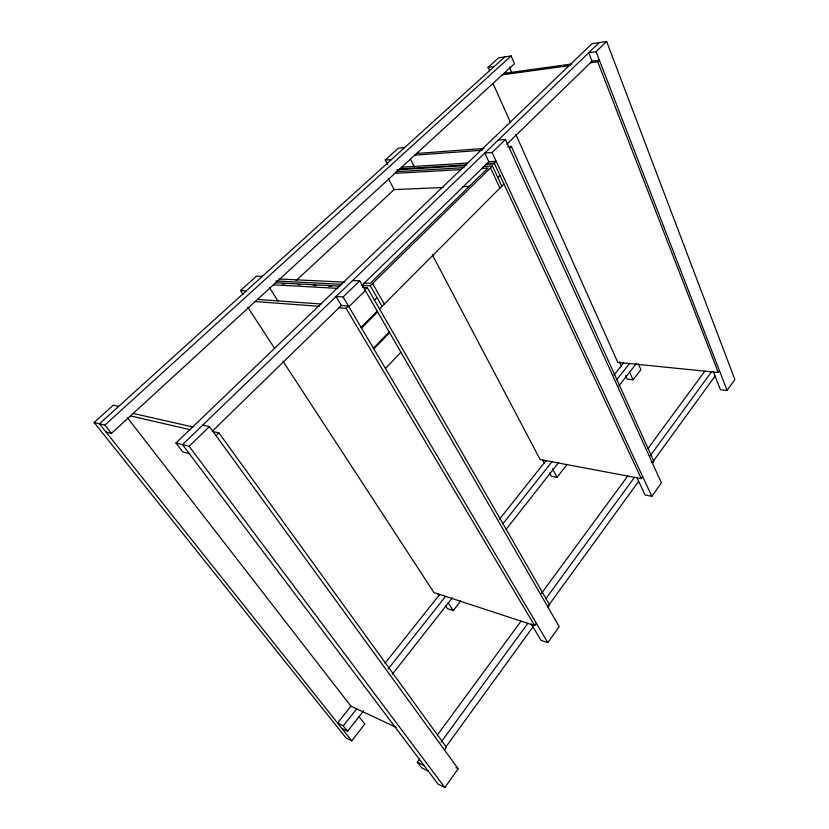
<?xml version="1.0" encoding="UTF-8"?>
<svg xmlns="http://www.w3.org/2000/svg" width="829" height="829" viewBox="0 0 829 829"><rect width="100%" height="100%" fill="white"/><g stroke="black" fill="none" stroke-linecap="round" stroke-linejoin="round"><path stroke-width="1.24" d="M599.284 42.559L182.504 444.613L438.095 784.172L444.831 787.55L458.168 768.784L209.457 426.583L202.753 425.09M531.254 623.978L541.016 640.361L547.824 642.662L559.212 626.641L359.724 280.865L352.605 280.534M636.807 477.38L645.055 494.986L651.832 496.343L661.407 482.882L505.493 139.51L498.167 140.101M713.22 371.319L720.401 389.703L727.106 390.459L734.867 379.537L606.621 41.45L592.03 43.668L175.976 442.976L182.743 451.929L189.292 453.629M445.66 747.23L532.995 626.9M548.363 605.73L638.651 481.328M652.164 462.717L715.075 376.055M444.468 749.934L446.406 747.271L218.887 432.873L212.151 431.349L341.341 305.476L348.439 305.984L346.045 308.315L338.968 307.787M283.01 361.226L433.919 592.528L534.664 625.605L536.342 623.284M548 607.211L549.648 604.942L367.237 287.57L362.48 287.321M432.386 254.876L540.125 459.556L641.283 478.623L642.693 476.675M652.475 463.204L653.853 461.297L511.338 146.412L507.68 146.692M515.804 134.402L617.76 362.366L718.277 372.501L719.499 370.801M441.152 742.038L527.824 623.356M545.865 598.662L634.465 477.338M650.081 455.96L711.531 371.817M428.292 771.146L421.629 767.851L417.36 762.214L419.629 759.115M437.536 734.763L521.068 621.139M541.389 593.491L627.719 476.064M647.895 448.613L704.847 371.143M118.661 406.407L113.272 405.205L94.133 422.458L346.076 737.997L351.734 740.836L364.801 724.059L358.853 716.391M445.328 605.419L447.422 608.631L453.204 610.59L460.737 600.921M549.492 472.924L551.192 476.167L557.026 477.338L566.653 464.986M625.657 375.713L627.19 379.154L633.014 379.806L640.89 369.703L638.351 363.858M341.849 728.422L347.569 731.24L363.568 710.867M392.376 674.205L452.375 597.802M505.98 529.555L558.787 462.333M618.797 385.931L636.392 363.527M347.569 731.24L343.268 725.831L356.677 708.857M388.107 669.086L445.577 596.352M502.965 523.721L551.907 461.784M616.683 379.796L629.522 363.548M127.417 417.702L350.936 706.173L337.558 723.023L343.268 725.831M385.008 663.283L439.722 594.424M499.472 519.213L545.99 460.665M613.988 375.071L623.615 362.947M385.454 368.49L400.915 352.252M373.423 348.17L389.205 331.963M373.838 348.885L389.62 332.678M361.081 327.341L377.216 311.165M379.485 308.885L503.97 184.017M361.517 328.077L377.63 311.901M374.449 300.129L377.029 297.58M497.835 177.572L499.98 175.447M216.048 435.65L218.887 432.873M364.905 289.849L367.237 287.57M486.944 163.603L494.25 163.158L496.167 161.272L488.861 161.728L361.952 285.394M509.462 148.256L511.338 146.412M590.414 62.786L597.74 61.792L599.367 60.196L592.041 61.201L506.778 144.277M348.874 306.73L365.34 290.585M361.216 285.3L370.262 285.767L492.426 166.007L501.846 186.152M175.976 442.976L189.136 446.282L209.457 426.583M341.341 305.476L336.014 296.533L343.102 296.979L359.724 280.865M488.861 161.728L484.778 153.023L492.094 152.505L505.493 139.51M592.041 61.201L588.735 52.745L596.072 51.678L606.621 41.45M296.14 280.565L394.169 189.572L443.235 187.52M105.998 432.023L111.407 433.432L514.457 63.74L511.099 55.947L498.612 57.843L488.094 67.325L489.576 70.631M94.133 422.458L104.827 425.142L511.099 55.947M504.83 56.9L99.449 423.785L351.734 740.836M243.166 294.554L240.534 290.492L256.524 276.078L262.358 276.347M387.64 164.556L385.257 160.028L398.428 148.163L404.542 147.666M488.094 67.325L494.302 66.424M504.001 73.335L571.969 63.968M502.374 74.828L570.342 65.532M416.635 153.469L484.074 148.443M414.78 155.168L482.209 150.246M385.257 160.028L391.35 159.603M401.671 167.189L467.463 163.075M399.785 168.929L466.841 164.826M396.884 169.79L465.017 165.676M485.587 164.432L494.592 163.883M396.034 171.665L464.147 167.665M483.421 166.536L492.426 166.007M394.811 173.365L461.225 169.572M481.659 168.411L488.043 168.038L370.18 283.383L363.734 283.072M462.603 186.712L469.059 186.442M278.741 278.969L344.418 282.14M275.902 280.979L341.828 284.326M275.674 282.751L340.17 286.15M282.42 283.767L285 283.912M297.922 284.596L300.502 284.73M313.414 285.425L316.004 285.559M328.916 286.254L331.496 286.388M273.425 284.824L337.869 288.357M240.534 290.492L246.327 290.855M257.477 299.445L321.538 304.046M255.177 301.559L319.175 306.315M133.21 413.433L193.053 427.018M130.516 415.899L190.266 429.702M350.936 706.173L396.169 727.334M455.919 767.706L458.168 768.784M417.36 762.214L424.023 765.488M104.827 425.142L111.407 433.432M189.136 446.282L444.831 787.55M247.747 307.176L274.544 348.253M437.681 593.647L439.069 595.792M448.396 603.17L453.204 610.59M269.591 287.777L277.891 300.906M346.045 308.315L534.664 625.605M343.102 296.979L547.824 642.662M370.262 285.767L382.034 306.336M372.563 283.508L384.293 304.067M388.241 178.359L394.169 189.572M542.674 459.95L544.384 463.193M552.549 468.758L557.026 477.338M410.365 159.064L414.469 167.116M490.488 167.904L499.949 188.059M494.25 163.158L641.283 478.623M492.094 152.505L651.832 496.343M493.089 83.615L510.529 122.588M619.522 361.952L621.563 366.532M629.398 371.63L633.014 379.806M509.224 67.014L511.804 72.942M596.072 51.678L727.106 390.459M597.74 61.792L718.277 372.501"/></g></svg>
